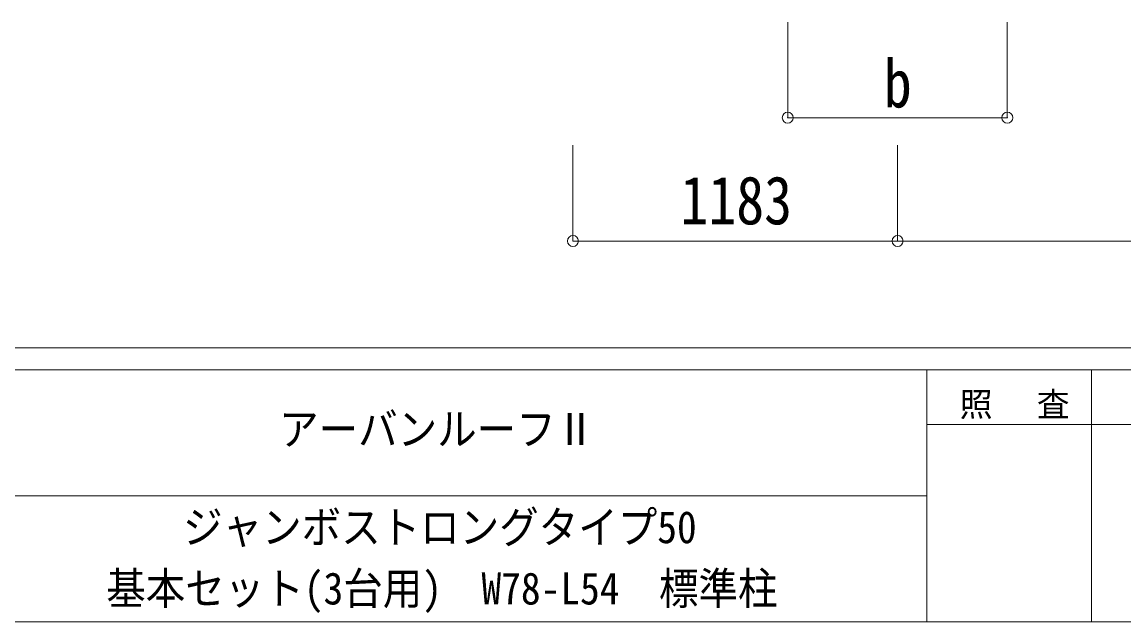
# Model space of a CAD drawing. Units: millimetres at full size, sheet at 1:40; details may follow other scales. Extents: x -11243 to 77708, y -7760 to 25636.
# Drawn here: x 305 to 4320, y -7760 to -5571 of the extents above; entities that cross this region are included whole.
import ezdxf
from ezdxf.enums import TextEntityAlignment as Align

# ---------------------------------------------------------------- set-up
doc = ezdxf.new("R2010")
doc.units = ezdxf.units.MM
doc.header["$LTSCALE"] = 40
doc.header["$PDMODE"] = 32
doc.header["$PDSIZE"] = 40
doc.layers.add('0-6_OTH_LINE', color=6, linetype='Continuous', lineweight=9)
doc.layers.add('F-0_240', color=7, linetype='Continuous', lineweight=9)
doc.styles.add('ＭＳ ゴシック', font='')
doc.styles.get('ＭＳ ゴシック').set_extended_font_data('MS Gothic')

msp = doc.modelspace()

# ---------------------------------------------------------------- linework, layer by layer
at = {"layer": '0-6_OTH_LINE'}
for p, q in [((3095.15, -5920.41), (3095.15, -5571.41)), ((3895.15, -5920.41), (3895.15, -5571.41)), ((3095.15, -5920.41), (3895.15, -5920.41)), ((2312.2, -6370.41), (2312.2, -6020.41)), ((3495.2, -6370.41), (3495.2, -6020.41)), ((2312.2, -6370.41), (3495.2, -6370.41)), ((3495.2, -6370.41), (6595.2, -6370.41))]:
    msp.add_line(p, q, dxfattribs=at)
for p in [(3095.15, -5920.41), (3895.15, -5920.41), (2312.2, -6370.41), (3495.2, -6370.41)]:
    msp.add_point(p, dxfattribs=at)
at = {"layer": 'F-0_240', "color": 5}
for p, q in [((-11242.74, -6760), (10677.26, -6760)), ((-11242.74, -6840), (7121.58, -6840)), ((3601.58, -6840), (3601.58, -7760)), ((4201.58, -6840), (4201.58, -7760)), ((3601.58, -7040), (6001.58, -7040)), ((-4598.42, -7300), (3601.58, -7300)), ((-11242.74, -7760), (10677.26, -7760))]:
    msp.add_line(p, q, dxfattribs=at)

# ---------------------------------------------------------------- texts
at = {"layer": '0-6_OTH_LINE', "color": 7, "style": 'ＭＳ ゴシック', "width": 0.85}
for s, p in [('b', (3445.15, -5935.41)), ('1183', (2703.7, -6362.41))]:
    msp.add_text(s, height=176, dxfattribs=at).set_placement(p, align=Align.BOTTOM_LEFT)
at = {"layer": 'F-0_240', "style": 'ＭＳ ゴシック', "width": 0.9}
for s, p in [('アーバンルーフⅡ', (1241.58, -7150)), ('ジャンボストロングタイプ50', (891.58, -7507.84)), ('基本セット(3台用)\u3000W78-L54\u3000標準柱', (611.58, -7731.34))]:
    msp.add_text(s, height=117.3, dxfattribs=at).set_placement(p, align=Align.BOTTOM_LEFT)
at = {"layer": 'F-0_240', "insert": (3721.58, -7020), "char_height": 87.98, "attachment_point": 7, "style": 'ＭＳ ゴシック'}
msp.add_mtext('\\T1.17;照\u3000査', dxfattribs=at)

doc.saveas('drawing.dxf')
